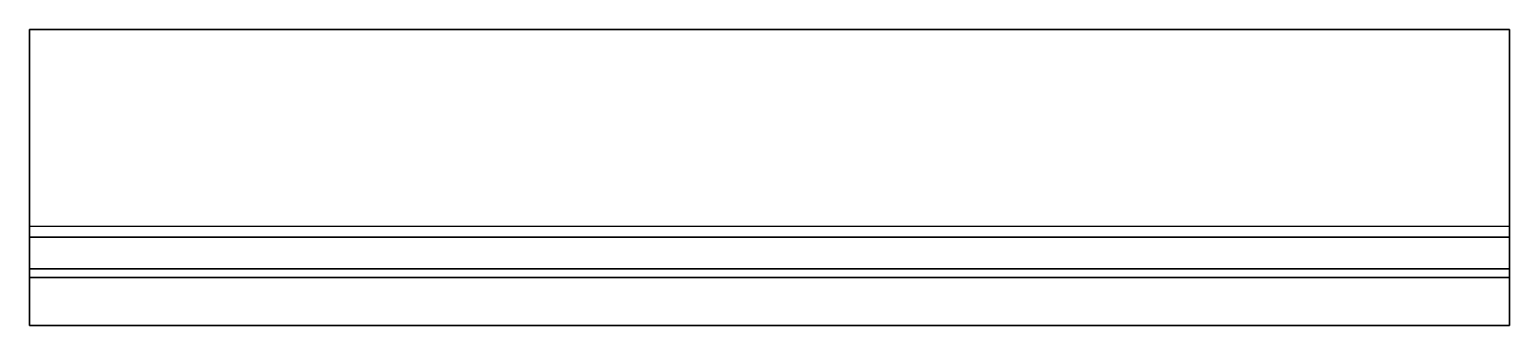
# Model space of a CAD drawing. Header units: millimetres. Extents: x 0 to 1500, y -300 to 0.
import ezdxf

# ---------------------------------------------------------------- set-up
doc = ezdxf.new("R2010")
doc.units = ezdxf.units.MM
doc.layers.add('Painel', color=5, linetype='Continuous')
doc.layers.add('Usinagem', color=2, linetype='Continuous')

msp = doc.modelspace()

# ---------------------------------------------------------------- linework, layer by layer
for p, q in [((0, -300), (0, 0)), ((0, 0), (1500, 0)), ((0, 0), (0, 0, 18)), ((0, 0, 18), (1500, 0, 18)), ((0, -300, 5), (0, 0, 5)), ((0, -203, 18), (0, 0, 18)), ((1500, 0), (1500, -300)), ((1500, 0, 18), (1500, 0)), ((1500, -300, 5), (1500, 0, 5)), ((1500, -203, 18), (1500, 0, 18)), ((0, -300, 18), (0, -250, 18)), ((1500, -300, 18), (1500, -250, 18)), ((1500, -300), (0, -300)), ((1500, -300, 18), (0, -300, 18)), ((0, -300, 18), (0, -300)), ((1500, -300), (1500, -300, 18))]:
    msp.add_line(p, q)
at = {"layer": 'Painel'}
for points in [[(1500, 0, 18), (1500, 0), (0, 0), (0, 0, 18)], [(0, 0, 18), (0, 0, 5), (0, -199.5, 5), (0, -210.5, 18)], [(0, -210.5, 18), (1500, -210.5, 18), (1500, 0, 18), (0, 0, 18)], [(1500, 0), (1500, -300), (0, -300), (0, 0)], [(1500, -210.5, 18), (1500, -199.5, 5), (1500, 0, 5), (1500, 0, 18)], [(1500, 0, 5), (1500, 0), (1500, -300), (1500, -300, 5)], [(0, -300, 5), (0, -300), (0, 0), (0, 0, 5)], [(0, -251.5, 5), (0, -242.5, 18), (0, -300, 18), (0, -300, 5)], [(1500, -242.5, 18), (1500, -300, 18), (0, -300, 18), (0, -242.5, 18)], [(1500, -300, 5), (1500, -251.5, 5), (1500, -242.5, 18), (1500, -300, 18)], [(0, -300), (0, -300, 18), (1500, -300, 18), (1500, -300)]]:
    msp.add_3dface(points, dxfattribs=at)
at = {"layer": 'Usinagem'}
for points in [[(0, -199.5, 5), (1500, -199.5, 5), (1500, -210.5, 18), (0, -210.5, 18)], [(0, -251.5, 5), (0, -199.5, 5), (1500, -199.5, 5), (1500, -251.5, 5)], [(0, -251.5, 5), (1500, -251.5, 5), (1500, -242.5, 18), (0, -242.5, 18)]]:
    msp.add_3dface(points, dxfattribs=at)

doc.saveas('drawing.dxf')
